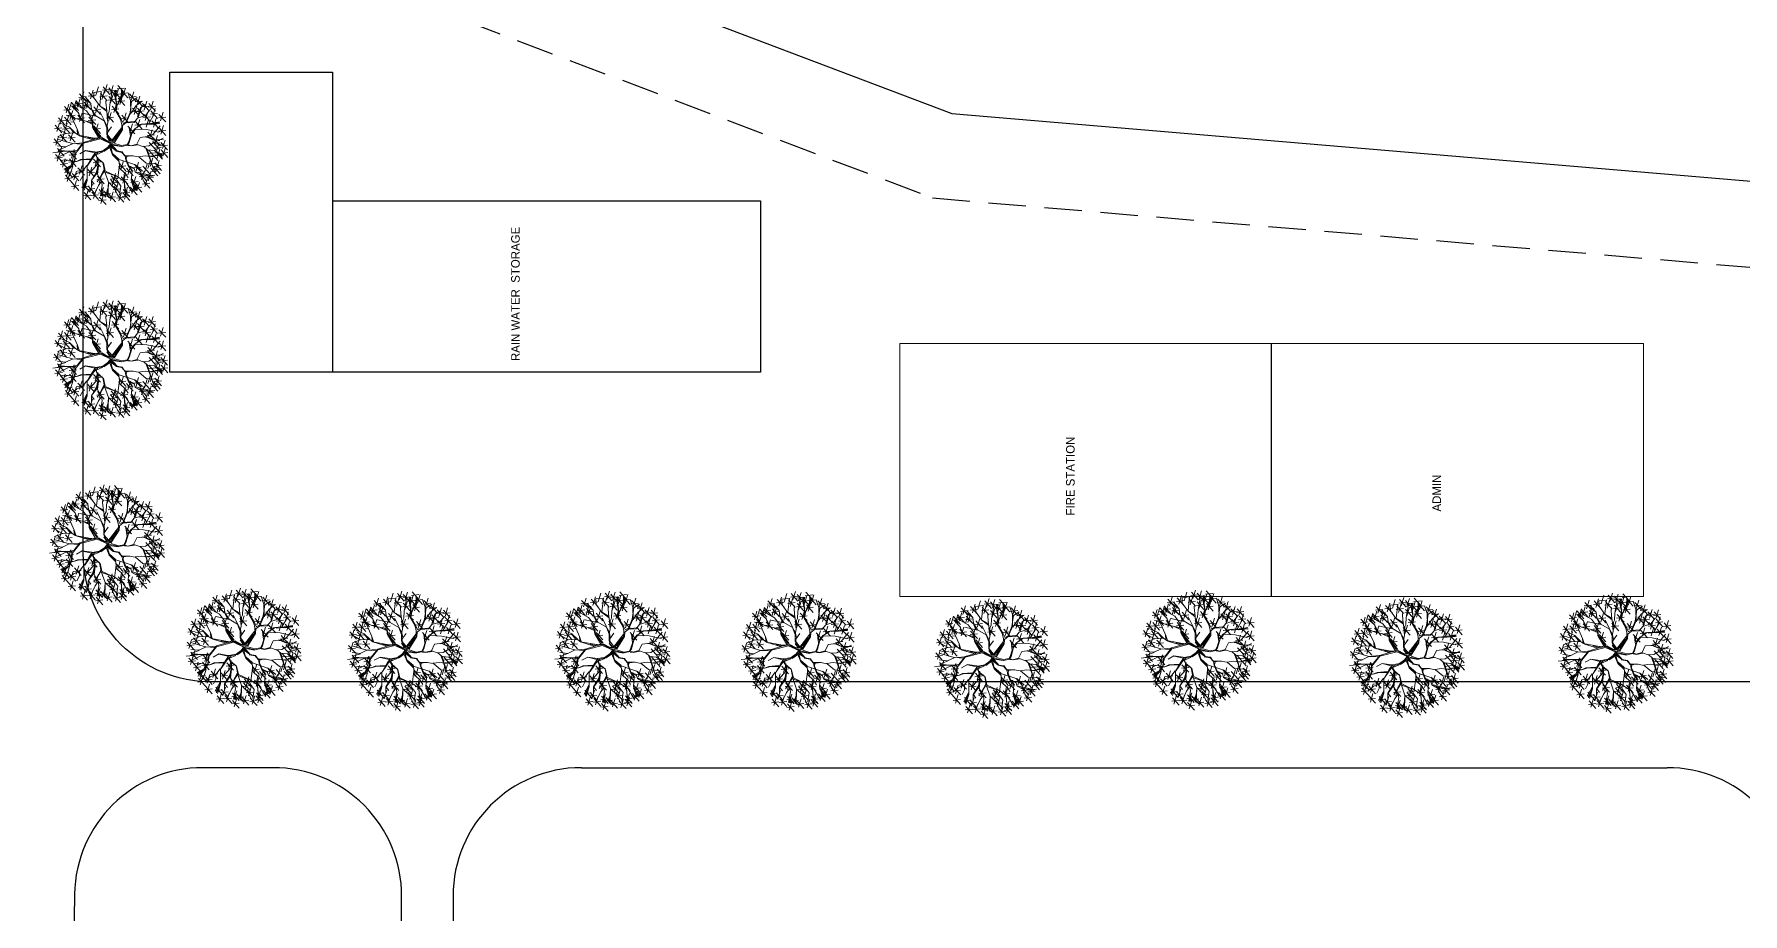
# Model space of a CAD drawing. Header units: metres. Extents: x 17323 to 19722, y -15306 to 10704.
# Drawn here: x 19136.8 to 19336.3, y -14720.2 to -14617.5 of the extents above; entities that cross this region are included whole.
import ezdxf

# ---------------------------------------------------------------- set-up
doc = ezdxf.new("R2010")
doc.units = ezdxf.units.M
doc.header["$LTSCALE"] = 35
doc.header["$MEASUREMENT"] = 0
doc.linetypes.add('HIDDEN2', pattern=[0.1875, 0.125, -0.0625])
doc.layers.get('0').update_dxf_attribs({"linetype": 'CONTINUOUS'})
for name, color, linetype in [('brop', 252, 'CONTINUOUS'), ('hidden 1', 154, 'HIDDEN2'), ('text-1', 146, 'CONTINUOUS')]:
    doc.layers.add(name, color=color, linetype=linetype)
doc.layers.add('column', color=82, linetype='CONTINUOUS', lineweight=18)
doc.layers.add('LEADER TEXT', color=146, linetype='CONTINUOUS', lineweight=20)
doc.styles.add('EURO', font='eurr____.ttf')

# ---------------------------------------------------------------- blocks, each defined once
blk = doc.blocks.new('ARPLS027')
at = {"linetype": 'ByBlock'}
for p, q in [((-0.11, 0.522), (-0.181, 0.458)), ((-0.17, 0.506), (-0.089, 0.481)), ((-0.143, 0.528), (-0.135, 0.458)), ((-0.081, 0.388), (-0.128, 0.486)), ((-0.054, 0.503), (-0.125, 0.44)), ((-0.114, 0.488), (-0.033, 0.463)), ((-0.093, 0.548), (-0.085, 0.479)), ((-0.087, 0.509), (-0.079, 0.44)), ((-0.081, 0.454), (-0.087, 0.497)), ((-0.081, 0.497), (-0.077, 0.456)), ((-0.078, 0.377), (-0.072, 0.499)), ((-0.04, 0.426), (-0.064, 0.497)), ((-0.038, 0.428), (-0.029, 0.504)), ((0.038, 0.536), (-0.033, 0.473)), ((-0.022, 0.521), (0.059, 0.496)), ((-0.006, 0.364), (0.035, 0.504)), ((0.005, 0.542), (0.013, 0.473)), ((0.046, 0.484), (0.054, 0.415)), ((0.089, 0.424), (0.061, 0.501)), ((0.091, 0.426), (0.123, 0.484)), ((0.166, 0.525), (0.095, 0.462)), ((0.106, 0.51), (0.187, 0.485)), ((0.133, 0.531), (0.141, 0.462)), ((0.236, 0.496), (0.165, 0.433)), ((0.203, 0.502), (0.211, 0.433)), ((-0.375, 0.367), (-0.446, 0.304)), ((-0.435, 0.351), (-0.354, 0.327)), ((-0.408, 0.373), (-0.4, 0.304)), ((-0.303, 0.43), (-0.374, 0.367)), ((-0.363, 0.414), (-0.282, 0.389)), ((-0.286, 0.367), (-0.357, 0.303)), ((-0.346, 0.351), (-0.265, 0.326)), ((-0.336, 0.436), (-0.328, 0.367)), ((-0.287, 0.323), (-0.332, 0.373)), ((-0.319, 0.373), (-0.311, 0.303)), ((-0.246, 0.431), (-0.317, 0.367)), ((-0.218, 0.36), (-0.311, 0.39)), ((-0.306, 0.415), (-0.225, 0.39)), ((-0.266, 0.27), (-0.287, 0.323)), ((-0.279, 0.437), (-0.271, 0.367)), ((-0.216, 0.364), (-0.27, 0.43)), ((-0.261, 0.43), (-0.218, 0.375)), ((-0.218, 0.375), (-0.253, 0.439)), ((-0.205, 0.368), (-0.246, 0.444)), ((-0.169, 0.473), (-0.241, 0.41)), ((-0.229, 0.458), (-0.149, 0.433)), ((-0.149, 0.393), (-0.22, 0.33)), ((-0.169, 0.34), (-0.216, 0.364)), ((-0.208, 0.377), (-0.128, 0.353)), ((-0.169, 0.345), (-0.205, 0.368)), ((-0.202, 0.479), (-0.194, 0.41)), ((-0.181, 0.399), (-0.173, 0.33)), ((-0.163, 0.409), (-0.175, 0.435)), ((-0.173, 0.325), (-0.158, 0.43)), ((-0.156, 0.287), (-0.173, 0.325)), ((-0.173, 0.325), (-0.156, 0.27)), ((-0.13, 0.342), (-0.169, 0.345)), ((-0.098, 0.336), (-0.169, 0.34)), ((-0.158, 0.43), (-0.165, 0.478)), ((-0.083, 0.388), (-0.154, 0.325)), ((-0.143, 0.373), (-0.062, 0.348)), ((-0.087, 0.34), (-0.13, 0.342)), ((-0.116, 0.394), (-0.108, 0.325)), ((-0.004, 0.261), (-0.098, 0.336)), ((-0.087, 0.34), (-0.078, 0.394)), ((-0.078, 0.394), (-0.081, 0.454)), ((-0.081, 0.347), (-0.078, 0.332)), ((-0.07, 0.321), (-0.078, 0.377)), ((0.003, 0.263), (-0.07, 0.321)), ((-0.008, 0.364), (-0.038, 0.428)), ((-0.012, 0.276), (-0.006, 0.362)), ((0.001, 0.267), (-0.008, 0.364)), ((0.077, 0.4), (0.006, 0.337)), ((0.078, 0.478), (0.007, 0.415)), ((0.018, 0.385), (0.098, 0.36)), ((0.019, 0.463), (0.099, 0.438)), ((0.044, 0.406), (0.052, 0.337)), ((0.072, 0.308), (0.093, 0.338)), ((0.093, 0.338), (0.089, 0.424)), ((0.163, 0.452), (0.092, 0.389)), ((0.093, 0.351), (0.147, 0.392)), ((0.095, 0.338), (0.147, 0.39)), ((0.103, 0.437), (0.184, 0.412)), ((0.121, 0.317), (0.192, 0.349)), ((0.13, 0.458), (0.138, 0.389)), ((0.147, 0.39), (0.181, 0.465)), ((0.24, 0.438), (0.169, 0.375)), ((0.176, 0.48), (0.257, 0.456)), ((0.18, 0.423), (0.261, 0.398)), ((0.192, 0.349), (0.3, 0.398)), ((0.194, 0.351), (0.198, 0.379)), ((0.207, 0.444), (0.215, 0.375)), ((0.211, 0.28), (0.233, 0.34)), ((0.284, 0.402), (0.213, 0.339)), ((0.224, 0.386), (0.305, 0.361)), ((0.233, 0.34), (0.25, 0.364)), ((0.25, 0.364), (0.259, 0.422)), ((0.251, 0.408), (0.259, 0.339)), ((0.341, 0.439), (0.27, 0.376)), ((0.281, 0.423), (0.362, 0.399)), ((0.286, 0.31), (0.34, 0.366)), ((0.301, 0.397), (0.382, 0.372)), ((0.377, 0.369), (0.305, 0.306)), ((0.306, 0.332), (0.344, 0.36)), ((0.306, 0.327), (0.349, 0.351)), ((0.308, 0.445), (0.316, 0.376)), ((0.317, 0.353), (0.397, 0.329)), ((0.395, 0.332), (0.324, 0.269)), ((0.34, 0.304), (0.374, 0.33)), ((0.344, 0.375), (0.352, 0.306)), ((0.362, 0.338), (0.37, 0.269)), ((-0.464, 0.255), (-0.535, 0.192)), ((-0.461, 0.183), (-0.532, 0.119)), ((-0.524, 0.24), (-0.443, 0.215)), ((-0.521, 0.167), (-0.44, 0.142)), ((-0.497, 0.261), (-0.489, 0.192)), ((-0.494, 0.189), (-0.486, 0.119)), ((-0.404, 0.218), (-0.475, 0.154)), ((-0.412, 0.186), (-0.463, 0.207)), ((-0.463, 0.202), (-0.383, 0.177)), ((-0.382, 0.269), (-0.454, 0.206)), ((-0.442, 0.254), (-0.362, 0.229)), ((-0.436, 0.224), (-0.428, 0.154)), ((-0.352, 0.226), (-0.435, 0.263)), ((-0.352, 0.229), (-0.427, 0.265)), ((-0.337, 0.229), (-0.42, 0.274)), ((-0.415, 0.275), (-0.407, 0.206)), ((-0.352, 0.186), (-0.412, 0.186)), ((-0.353, 0.184), (-0.386, 0.16)), ((-0.308, 0.267), (-0.352, 0.291)), ((-0.216, 0.226), (-0.352, 0.226)), ((-0.27, 0.138), (-0.352, 0.186)), ((-0.287, 0.136), (-0.351, 0.184)), ((-0.248, 0.221), (-0.319, 0.158)), ((-0.27, 0.267), (-0.308, 0.267)), ((-0.308, 0.206), (-0.227, 0.181)), ((-0.233, 0.313), (-0.304, 0.25)), ((-0.292, 0.298), (-0.212, 0.273)), ((-0.281, 0.227), (-0.273, 0.158)), ((-0.201, 0.128), (-0.272, 0.19)), ((-0.266, 0.319), (-0.258, 0.25)), ((-0.212, 0.229), (-0.266, 0.27)), ((-0.154, 0.165), (-0.225, 0.102)), ((-0.13, 0.175), (-0.216, 0.226)), ((-0.107, 0.149), (-0.208, 0.218)), ((-0.187, 0.171), (-0.179, 0.102)), ((-0.156, 0.27), (-0.158, 0.196)), ((-0.149, 0.192), (-0.156, 0.287)), ((-0.087, 0.147), (-0.13, 0.175)), ((-0.072, 0.241), (-0.102, 0.295)), ((-0.094, 0.155), (-0.074, 0.239)), ((-0.085, 0.153), (-0.072, 0.241)), ((0.037, 0.102), (-0.004, 0.261)), ((0.033, 0.164), (0.003, 0.263)), ((0.031, 0.179), (0.067, 0.3)), ((0.044, 0.155), (0.033, 0.164)), ((0.037, 0.166), (0.05, 0.218)), ((0.044, 0.16), (0.072, 0.308)), ((0.05, 0.119), (0.147, 0.175)), ((0.057, 0.095), (0.151, 0.17)), ((0.074, 0.302), (0.121, 0.317)), ((0.08, 0.315), (0.123, 0.319)), ((0.159, 0.163), (0.088, 0.1)), ((0.126, 0.169), (0.134, 0.1)), ((0.147, 0.175), (0.19, 0.179)), ((0.151, 0.17), (0.207, 0.175)), ((0.242, 0.21), (0.171, 0.146)), ((0.177, 0.179), (0.203, 0.237)), ((0.182, 0.194), (0.263, 0.169)), ((0.259, 0.313), (0.188, 0.25)), ((0.19, 0.179), (0.198, 0.207)), ((0.198, 0.207), (0.214, 0.276)), ((0.199, 0.298), (0.28, 0.273)), ((0.207, 0.175), (0.239, 0.188)), ((0.209, 0.216), (0.217, 0.146)), ((0.214, 0.276), (0.286, 0.31)), ((0.218, 0.289), (0.284, 0.308)), ((0.226, 0.319), (0.234, 0.25)), ((0.239, 0.188), (0.3, 0.233)), ((0.252, 0.147), (0.278, 0.265)), ((0.254, 0.145), (0.315, 0.184)), ((0.257, 0.16), (0.317, 0.186)), ((0.338, 0.163), (0.267, 0.1)), ((0.3, 0.233), (0.34, 0.304)), ((0.305, 0.169), (0.313, 0.1)), ((0.383, 0.253), (0.312, 0.19)), ((0.315, 0.258), (0.395, 0.233)), ((0.315, 0.184), (0.368, 0.19)), ((0.317, 0.184), (0.353, 0.248)), ((0.323, 0.238), (0.404, 0.213)), ((0.336, 0.317), (0.416, 0.292)), ((0.347, 0.108), (0.422, 0.162)), ((0.35, 0.259), (0.358, 0.19)), ((0.368, 0.19), (0.42, 0.259)), ((0.368, 0.19), (0.431, 0.246)), ((0.459, 0.298), (0.388, 0.234)), ((0.399, 0.282), (0.48, 0.257)), ((0.472, 0.21), (0.401, 0.146)), ((0.412, 0.194), (0.493, 0.169)), ((0.422, 0.162), (0.469, 0.164)), ((0.426, 0.304), (0.434, 0.234)), ((0.439, 0.216), (0.447, 0.146)), ((0.473, 0.166), (0.481, 0.097)), ((-0.508, 0.112), (-0.579, 0.049)), ((-0.568, 0.097), (-0.487, 0.072)), ((-0.481, 0.023), (-0.552, -0.04)), ((-0.541, 0.118), (-0.533, 0.049)), ((-0.54, 0.008), (-0.46, -0.017)), ((-0.45, 0.071), (-0.521, 0.008)), ((-0.513, 0.029), (-0.505, -0.04)), ((-0.438, 0.113), (-0.509, 0.05)), ((-0.509, 0.056), (-0.429, 0.031)), ((-0.506, 0.031), (-0.381, 0.027)), ((-0.375, 0.027), (-0.504, 0.037)), ((-0.426, 0.089), (-0.502, 0.08)), ((-0.498, 0.098), (-0.417, 0.073)), ((-0.497, 0.089), (-0.454, 0.091)), ((-0.396, 0.085), (-0.495, 0.102)), ((-0.483, 0.077), (-0.475, 0.008)), ((-0.401, 0.121), (-0.48, 0.158)), ((-0.471, 0.119), (-0.463, 0.05)), ((-0.369, 0.027), (-0.423, -0.029)), ((-0.344, 0.008), (-0.415, -0.055)), ((-0.36, 0.091), (-0.401, 0.121)), ((-0.362, 0.091), (-0.396, 0.085)), ((-0.313, 0.129), (-0.384, 0.066)), ((-0.377, 0.014), (-0.369, -0.055)), ((-0.373, 0.113), (-0.292, 0.089)), ((-0.266, 0.063), (-0.369, 0.027)), ((-0.261, 0.063), (-0.366, 0.132)), ((-0.295, 0.13), (-0.362, 0.091)), ((-0.346, 0.135), (-0.338, 0.066)), ((-0.341, 0.006), (-0.333, -0.063)), ((-0.276, 0.057), (-0.31, -0.036)), ((-0.265, 0.055), (-0.306, -0.033)), ((-0.302, 0.093), (-0.252, 0.068)), ((-0.216, 0.121), (-0.295, 0.13)), ((-0.22, 0.128), (-0.287, 0.136)), ((-0.205, 0.123), (-0.27, 0.138)), ((-0.184, 0.078), (-0.266, 0.063)), ((-0.263, 0.057), (-0.188, 0.074)), ((-0.214, 0.15), (-0.133, 0.125)), ((-0.16, 0.123), (-0.21, 0.123)), ((-0.143, 0.132), (-0.205, 0.123)), ((-0.139, 0.132), (-0.184, 0.078)), ((-0.152, 0.13), (-0.184, 0.078)), ((-0.113, 0.149), (-0.143, 0.132)), ((-0.111, 0.14), (-0.139, 0.132)), ((-0.046, 0.014), (-0.113, -0.012)), ((-0.111, 0.14), (-0.085, 0.08)), ((-0.04, 0.005), (-0.111, -0.014)), ((-0.096, 0.125), (-0.107, 0.149)), ((-0.078, 0.072), (-0.094, 0.145)), ((-0.074, 0.078), (-0.087, 0.147)), ((-0.038, 0.007), (-0.081, 0.068)), ((-0.042, 0.022), (-0.078, 0.072)), ((-0.008, 0.005), (-0.076, -0.055)), ((-0.04, 0.031), (-0.074, 0.078)), ((-0.074, -0.046), (-0.031, 0.012)), ((-0.021, 0.007), (-0.074, -0.046)), ((-0.006, 0.005), (-0.042, 0.022)), ((-0.006, 0.005), (-0.04, 0.031)), ((-0.008, 0.005), (-0.033, -0.1)), ((-0.008, 0.005), (0.037, 0.102)), ((-0.008, 0.005), (0.046, 0.095)), ((-0.008, 0.005), (0.005, -0.031)), ((0.007, 0.018), (0.003, 0.005)), ((0.003, 0.005), (0.011, -0.029)), ((0.011, -0.029), (0.016, 0.005)), ((0.016, 0.031), (0.05, 0.089)), ((0.016, 0.012), (0.059, 0.04)), ((0.016, 0.005), (0.016, 0.031)), ((0.018, 0.003), (0.05, 0.029)), ((0.027, -0.005), (0.076, 0.035)), ((0.046, 0.095), (0.035, 0.153)), ((0.05, 0.095), (0.044, 0.155)), ((0.05, 0.029), (0.08, 0.04)), ((0.055, 0.106), (0.132, 0.158)), ((0.076, 0.035), (0.098, 0.035)), ((0.08, 0.04), (0.147, 0.04)), ((0.098, 0.035), (0.151, -0.003)), ((0.099, 0.148), (0.18, 0.123)), ((0.11, 0.029), (0.156, 0.037)), ((0.141, 0.04), (0.207, 0.065)), ((0.147, 0.04), (0.19, 0.031)), ((0.164, 0.04), (0.209, 0.065)), ((0.19, 0.031), (0.295, 0.04)), ((0.265, 0.042), (0.193, -0.021)), ((0.205, 0.027), (0.285, 0.002)), ((0.207, 0.065), (0.254, 0.145)), ((0.214, 0.065), (0.293, 0.106)), ((0.227, 0.031), (0.272, 0.029)), ((0.232, 0.048), (0.24, -0.021)), ((0.261, 0.035), (0.293, 0.018)), ((0.278, 0.148), (0.359, 0.123)), ((0.293, 0.018), (0.358, 0.014)), ((0.295, 0.04), (0.347, 0.108)), ((0.302, 0.042), (0.381, 0.05)), ((0.312, 0.046), (0.351, 0.113)), ((0.351, 0.108), (0.484, 0.093)), ((0.358, 0.014), (0.491, -0.01)), ((0.434, 0.023), (0.363, -0.04)), ((0.374, 0.008), (0.455, -0.017)), ((0.381, 0.05), (0.411, 0.048)), ((0.466, 0.102), (0.395, 0.039)), ((0.401, 0.029), (0.409, -0.04)), ((0.406, 0.087), (0.487, 0.062)), ((0.433, 0.108), (0.441, 0.039)), ((0.516, 0.023), (0.445, -0.04)), ((0.446, 0.144), (0.527, 0.119)), ((0.526, 0.077), (0.454, 0.014)), ((0.457, 0.008), (0.537, -0.017)), ((0.466, 0.062), (0.546, 0.037)), ((0.484, 0.029), (0.492, -0.04)), ((0.493, 0.083), (0.501, 0.014)), ((-0.485, -0.055), (-0.556, -0.119)), ((-0.544, -0.071), (-0.464, -0.096)), ((-0.469, -0.11), (-0.54, -0.173)), ((-0.529, -0.125), (-0.448, -0.15)), ((-0.517, -0.049), (-0.509, -0.119)), ((-0.436, -0.112), (-0.507, -0.175)), ((-0.423, -0.029), (-0.502, -0.068)), ((-0.502, -0.104), (-0.494, -0.173)), ((-0.496, -0.127), (-0.415, -0.152)), ((-0.405, -0.091), (-0.489, -0.079)), ((-0.45, -0.13), (-0.487, -0.139)), ((-0.429, -0.13), (-0.482, -0.145)), ((-0.405, -0.023), (-0.476, -0.086)), ((-0.469, -0.106), (-0.461, -0.175)), ((-0.465, -0.038), (-0.384, -0.063)), ((-0.371, -0.139), (-0.463, -0.195)), ((-0.386, -0.126), (-0.461, -0.128)), ((-0.438, -0.017), (-0.43, -0.086)), ((-0.328, -0.117), (-0.429, -0.13)), ((-0.353, -0.055), (-0.405, -0.091)), ((-0.404, -0.008), (-0.323, -0.032)), ((-0.317, -0.094), (-0.388, -0.157)), ((-0.308, 0), (-0.379, -0.063)), ((-0.377, -0.11), (-0.296, -0.135)), ((-0.304, -0.038), (-0.371, -0.139)), ((-0.368, -0.015), (-0.287, -0.04)), ((-0.306, -0.033), (-0.353, -0.055)), ((-0.35, -0.088), (-0.342, -0.157)), ((-0.203, -0.076), (-0.33, -0.061)), ((-0.28, -0.126), (-0.328, -0.117)), ((-0.278, -0.128), (-0.328, -0.16)), ((-0.238, -0.142), (-0.309, -0.205)), ((-0.298, -0.157), (-0.217, -0.182)), ((-0.24, -0.081), (-0.28, -0.126)), ((-0.271, -0.136), (-0.263, -0.205)), ((-0.19, -0.075), (-0.262, -0.138)), ((-0.25, -0.09), (-0.169, -0.115)), ((-0.16, -0.072), (-0.24, -0.081)), ((-0.223, -0.069), (-0.215, -0.138)), ((-0.158, -0.137), (-0.222, -0.162)), ((-0.154, -0.141), (-0.214, -0.165)), ((-0.156, -0.074), (-0.207, -0.227)), ((-0.113, -0.012), (-0.171, -0.072)), ((-0.111, -0.014), (-0.16, -0.072)), ((-0.124, -0.132), (-0.158, -0.137)), ((-0.128, -0.145), (-0.154, -0.141)), ((-0.152, -0.072), (-0.1, -0.012)), ((-0.128, -0.132), (-0.121, -0.197)), ((-0.089, -0.1), (-0.124, -0.13)), ((-0.1, -0.113), (-0.124, -0.132)), ((-0.121, -0.205), (-0.119, -0.134)), ((-0.085, -0.104), (-0.1, -0.113)), ((-0.079, -0.044), (-0.089, -0.1)), ((-0.076, -0.055), (-0.085, -0.104)), ((-0.021, -0.01), (-0.035, -0.096)), ((-0.033, -0.1), (-0.021, -0.154)), ((-0.025, -0.156), (-0.029, -0.188)), ((-0.005, -0.031), (-0.025, -0.098)), ((-0.025, -0.098), (-0.016, -0.15)), ((-0.021, -0.154), (0.005, -0.169)), ((-0.016, -0.15), (0.014, -0.165)), ((0.005, -0.031), (0.121, -0.105)), ((0.02, -0.001), (0.145, -0.098)), ((0.022, -0.034), (0.02, -0.012)), ((0.02, -0.012), (0.117, -0.085)), ((0.115, -0.094), (0.022, -0.034)), ((0.117, -0.085), (0.033, -0.031)), ((0.158, -0.157), (0.086, -0.221)), ((0.145, -0.098), (0.115, -0.094)), ((0.121, -0.105), (0.162, -0.107)), ((0.151, -0.098), (0.173, -0.098)), ((0.162, -0.107), (0.19, -0.141)), ((0.173, -0.098), (0.218, -0.087)), ((0.183, -0.111), (0.198, -0.141)), ((0.185, -0.111), (0.229, -0.09)), ((0.188, -0.143), (0.192, -0.214)), ((0.261, -0.1), (0.189, -0.163)), ((0.19, -0.141), (0.286, -0.184)), ((0.201, -0.214), (0.194, -0.145)), ((0.198, -0.141), (0.284, -0.177)), ((0.201, -0.115), (0.282, -0.14)), ((0.218, -0.087), (0.3, -0.04)), ((0.228, -0.094), (0.236, -0.163)), ((0.229, -0.09), (0.297, -0.046)), ((0.344, -0.008), (0.273, -0.071)), ((0.284, -0.023), (0.365, -0.048)), ((0.297, -0.046), (0.355, -0.057)), ((0.3, -0.04), (0.349, -0.051)), ((0.311, -0.002), (0.319, -0.071)), ((0.349, -0.051), (0.458, -0.04)), ((0.42, -0.065), (0.349, -0.129)), ((0.355, -0.057), (0.443, -0.094)), ((0.437, -0.1), (0.357, -0.061)), ((0.361, -0.081), (0.441, -0.106)), ((0.452, -0.031), (0.362, -0.049)), ((0.388, -0.059), (0.395, -0.129)), ((0.396, -0.182), (0.469, -0.158)), ((0.485, -0.028), (0.414, -0.091)), ((0.493, -0.093), (0.422, -0.157)), ((0.425, -0.044), (0.506, -0.069)), ((0.434, -0.109), (0.514, -0.134)), ((0.475, -0.111), (0.437, -0.1)), ((0.48, -0.105), (0.439, -0.096)), ((0.443, -0.094), (0.484, -0.096)), ((0.452, -0.022), (0.46, -0.091)), ((0.493, -0.036), (0.452, -0.031)), ((0.458, -0.04), (0.491, -0.051)), ((0.46, -0.087), (0.468, -0.157)), ((0.493, -0.042), (0.467, -0.038)), ((0.539, -0.061), (0.468, -0.124)), ((0.506, -0.055), (0.514, -0.124)), ((-0.415, -0.178), (-0.487, -0.242)), ((-0.475, -0.194), (-0.394, -0.219)), ((-0.392, -0.224), (-0.463, -0.287)), ((-0.451, -0.239), (-0.371, -0.264)), ((-0.448, -0.172), (-0.44, -0.242)), ((-0.349, -0.188), (-0.446, -0.218)), ((-0.403, -0.214), (-0.446, -0.223)), ((-0.439, -0.231), (-0.403, -0.214)), ((-0.435, -0.24), (-0.356, -0.192)), ((-0.354, -0.299), (-0.425, -0.363)), ((-0.424, -0.218), (-0.416, -0.287)), ((-0.413, -0.315), (-0.333, -0.34)), ((-0.337, -0.19), (-0.408, -0.254)), ((-0.396, -0.206), (-0.316, -0.231)), ((-0.304, -0.278), (-0.386, -0.317)), ((-0.386, -0.293), (-0.378, -0.363)), ((-0.37, -0.184), (-0.362, -0.254)), ((-0.284, -0.269), (-0.356, -0.332)), ((-0.263, -0.195), (-0.349, -0.188)), ((-0.344, -0.284), (-0.264, -0.309)), ((-0.317, -0.263), (-0.309, -0.332)), ((-0.289, -0.257), (-0.315, -0.384)), ((-0.27, -0.227), (-0.31, -0.392)), ((-0.274, -0.225), (-0.304, -0.278)), ((-0.219, -0.298), (-0.29, -0.361)), ((-0.279, -0.313), (-0.198, -0.338)), ((-0.237, -0.214), (-0.274, -0.225)), ((-0.202, -0.217), (-0.273, -0.28)), ((-0.207, -0.227), (-0.265, -0.293)), ((-0.222, -0.162), (-0.263, -0.195)), ((-0.262, -0.233), (-0.181, -0.257)), ((-0.259, -0.197), (-0.222, -0.171)), ((-0.222, -0.171), (-0.244, -0.214)), ((-0.214, -0.165), (-0.237, -0.214)), ((-0.235, -0.211), (-0.227, -0.28)), ((-0.132, -0.259), (-0.19, -0.328)), ((-0.121, -0.197), (-0.132, -0.259)), ((-0.121, -0.317), (-0.132, -0.397)), ((-0.13, -0.255), (-0.121, -0.317)), ((-0.031, -0.302), (-0.066, -0.341)), ((-0.014, -0.244), (-0.033, -0.298)), ((-0.033, -0.298), (-0.029, -0.352)), ((-0.029, -0.188), (-0.018, -0.248)), ((-0.018, -0.162), (-0.027, -0.186)), ((-0.027, -0.186), (-0.012, -0.24)), ((-0.012, -0.24), (0.05, -0.27)), ((0.005, -0.169), (0.087, -0.192)), ((0.014, -0.165), (0.076, -0.184)), ((0.05, -0.27), (0.059, -0.341)), ((0.143, -0.169), (0.063, -0.18)), ((0.087, -0.184), (0.132, -0.22)), ((0.087, -0.192), (0.13, -0.227)), ((0.089, -0.184), (0.143, -0.169)), ((0.098, -0.173), (0.178, -0.198)), ((0.13, -0.227), (0.126, -0.334)), ((0.199, -0.227), (0.128, -0.29)), ((0.134, -0.223), (0.175, -0.287)), ((0.14, -0.242), (0.22, -0.267)), ((0.167, -0.221), (0.175, -0.29)), ((0.171, -0.296), (0.175, -0.362)), ((0.175, -0.287), (0.181, -0.352)), ((0.192, -0.214), (0.233, -0.246)), ((0.269, -0.303), (0.197, -0.367)), ((0.209, -0.319), (0.289, -0.344)), ((0.233, -0.246), (0.257, -0.321)), ((0.236, -0.297), (0.244, -0.367)), ((0.239, -0.253), (0.325, -0.276)), ((0.244, -0.246), (0.33, -0.274)), ((0.324, -0.2), (0.253, -0.263)), ((0.324, -0.246), (0.253, -0.309)), ((0.265, -0.215), (0.345, -0.24)), ((0.265, -0.261), (0.345, -0.286)), ((0.28, -0.186), (0.349, -0.233)), ((0.284, -0.177), (0.389, -0.191)), ((0.286, -0.184), (0.396, -0.182)), ((0.291, -0.194), (0.299, -0.263)), ((0.291, -0.24), (0.299, -0.309)), ((0.37, -0.294), (0.299, -0.357)), ((0.31, -0.309), (0.391, -0.334)), ((0.33, -0.274), (0.36, -0.319)), ((0.337, -0.288), (0.345, -0.357)), ((0.416, -0.229), (0.345, -0.292)), ((0.349, -0.233), (0.392, -0.289)), ((0.357, -0.244), (0.437, -0.269)), ((0.384, -0.223), (0.392, -0.292)), ((0.459, -0.171), (0.388, -0.234)), ((0.389, -0.191), (0.424, -0.244)), ((0.399, -0.186), (0.48, -0.211)), ((0.426, -0.165), (0.434, -0.234)), ((-0.296, -0.332), (-0.368, -0.395)), ((-0.356, -0.348), (-0.275, -0.373)), ((-0.329, -0.326), (-0.321, -0.395)), ((-0.31, -0.339), (-0.302, -0.408)), ((-0.237, -0.373), (-0.308, -0.437)), ((-0.22, -0.397), (-0.291, -0.46)), ((-0.227, -0.39), (-0.272, -0.418)), ((-0.27, -0.367), (-0.262, -0.437)), ((-0.187, -0.409), (-0.258, -0.472)), ((-0.253, -0.391), (-0.245, -0.46)), ((-0.247, -0.424), (-0.166, -0.449)), ((-0.239, -0.342), (-0.158, -0.367)), ((-0.068, -0.341), (-0.227, -0.39)), ((-0.222, -0.365), (-0.141, -0.39)), ((-0.22, -0.403), (-0.212, -0.472)), ((-0.216, -0.386), (-0.055, -0.328)), ((-0.197, -0.422), (-0.212, -0.444)), ((-0.19, -0.328), (-0.197, -0.422)), ((-0.093, -0.375), (-0.164, -0.438)), ((-0.083, -0.417), (-0.154, -0.48)), ((-0.143, -0.432), (-0.062, -0.457)), ((-0.067, -0.353), (-0.139, -0.416)), ((-0.072, -0.405), (-0.139, -0.478)), ((-0.065, -0.468), (-0.136, -0.531)), ((-0.126, -0.369), (-0.118, -0.438)), ((-0.124, -0.476), (-0.083, -0.422)), ((-0.116, -0.411), (-0.108, -0.48)), ((-0.072, -0.407), (-0.115, -0.48)), ((-0.1, -0.347), (-0.092, -0.416)), ((-0.098, -0.462), (-0.09, -0.531)), ((-0.075, -0.424), (0.005, -0.449)), ((-0.066, -0.341), (-0.072, -0.405)), ((0.005, -0.355), (-0.066, -0.418)), ((0.005, -0.465), (-0.066, -0.528)), ((0.011, -0.39), (-0.06, -0.453)), ((-0.054, -0.48), (0.026, -0.505)), ((-0.048, -0.403), (-0.041, -0.472)), ((-0.029, -0.352), (-0.001, -0.397)), ((-0.028, -0.459), (-0.02, -0.528)), ((0.048, -0.393), (-0.024, -0.457)), ((-0.001, -0.397), (-0.014, -0.446)), ((-0.014, -0.446), (-0.008, -0.491)), ((-0.012, -0.409), (0.068, -0.434)), ((0.001, -0.397), (0.044, -0.487)), ((0.015, -0.387), (0.023, -0.457)), ((0.052, -0.343), (0.029, -0.394)), ((0.031, -0.399), (0.029, -0.489)), ((0.101, -0.344), (0.03, -0.407)), ((0.059, -0.341), (0.031, -0.399)), ((0.042, -0.359), (0.122, -0.384)), ((0.055, -0.324), (0.052, -0.343)), ((0.059, -0.341), (0.078, -0.39)), ((0.068, -0.338), (0.076, -0.407)), ((0.142, -0.449), (0.07, -0.512)), ((0.078, -0.39), (0.16, -0.459)), ((0.082, -0.465), (0.163, -0.49)), ((0.126, -0.334), (0.102, -0.444)), ((0.102, -0.444), (0.117, -0.476)), ((0.109, -0.443), (0.117, -0.512)), ((0.207, -0.382), (0.136, -0.445)), ((0.146, -0.327), (0.226, -0.352)), ((0.147, -0.397), (0.228, -0.422)), ((0.181, -0.455), (0.173, -0.366)), ((0.174, -0.376), (0.182, -0.445)), ((0.175, -0.362), (0.19, -0.453)), ((0.179, -0.352), (0.196, -0.453)), ((0.181, -0.352), (0.27, -0.403)), ((0.267, -0.448), (0.196, -0.511)), ((0.207, -0.463), (0.288, -0.488)), ((0.301, -0.371), (0.23, -0.434)), ((0.234, -0.442), (0.242, -0.511)), ((0.241, -0.386), (0.322, -0.411)), ((0.257, -0.321), (0.31, -0.362)), ((0.268, -0.365), (0.276, -0.434)), ((0.369, -0.353), (0.297, -0.416)), ((0.309, -0.369), (0.39, -0.393)), ((0.336, -0.347), (0.344, -0.416)), ((-0.125, -0.483), (-0.044, -0.508))]:
    blk.add_line(p, q, dxfattribs=at)

msp = doc.modelspace()

# ---------------------------------------------------------------- linework, layer by layer
at = {"ltscale": 5}
for p, q in [((19152.6, -14621.99), (19171.6, -14621.99)), ((19152.6, -14656.99), (19152.6, -14621.99)), ((19171.6, -14621.99), (19171.6, -14636.99)), ((19171.6, -14636.99), (19221.6, -14636.99)), ((19171.6, -14636.99), (19171.6, -14656.99)), ((19221.6, -14636.99), (19221.6, -14656.99)), ((19281.29, -14683.17), (19281.29, -14653.66)), ((19221.6, -14656.99), (19152.6, -14656.99)), ((19200.69, -14703.16), (19327.5, -14703.16)), ((19185.69, -14718.16), (19185.69, -14722.28))]:
    msp.add_line(p, q, dxfattribs=at)
msp.add_arc((19200.69, -14718.16, 0), 15, 90, 180, dxfattribs=at)
at = {"layer": 'brop'}
for points in [[(18800.36, -14445.77), (18774.67, -14268.68), (18830.06, -14255.82), (18898.61, -14315.07), (18959, -14317.17), (18948.85, -14405.36), (19119.94, -14423.55), (19121.84, -14405.67), (19174.71, -14433.67), (19178.49, -14602.01), (19243.94, -14626.81), (19365.35, -14637.09), (19417.24, -14897.82), (19251.53, -14953.44), (19218.65, -14852.54, -0.078912), (19217.91, -14847.89), (19217.91, -14833.92, -0.414214), (19232.91, -14818.92), (19337.5, -14818.92)], [(19352.5, -14803.92), (19352.5, -14708.16, 0.414214), (19337.5, -14693.16), (19157.51, -14693.16, -0.414214), (19142.51, -14678.16), (19142.51, -14465.76)], [(19179.69, -14722.28), (19179.69, -14718.16, 0.414214), (19164.69, -14703.16), (19156.49, -14703.16, 0.410061), (19141.49, -14717.94), (19140.41, -14793.71, 0.418379), (19155.41, -14808.92), (19327.5, -14808.92, 0.414214), (19342.5, -14793.92), (19342.5, -14718.16, 0.414214), (19327.5, -14703.16)]]:
    msp.add_lwpolyline(points, format="xyb", dxfattribs=at)
at = {"layer": 'hidden 1'}
msp.add_lwpolyline([(18938.21, -14410.36), (18937.76, -14414.24), (19128.83, -14434.55), (19130.23, -14421.43), (19164.84, -14439.76), (19168.65, -14608.97), (19241.7, -14636.66), (19357.01, -14646.42), (19405.71, -14891.14), (19257.91, -14940.75), (19225.16, -14840.23), (19217.91, -14840.27)], dxfattribs=at)
at = {"layer": 'LEADER TEXT', "ltscale": 5}
for p, q in [((19237.87, -14683.17), (19237.87, -14653.66)), ((19324.71, -14653.66), (19237.87, -14653.66)), ((19324.71, -14683.17), (19324.71, -14653.66)), ((19237.87, -14683.17), (19324.71, -14683.17))]:
    msp.add_line(p, q, dxfattribs=at)

# ---------------------------------------------------------------- block references
at = {"layer": 'column', "xscale": 12.45004200367167, "yscale": 12.45004200367167, "zscale": 12.45004200367167, "rotation": 90}
for p in [(19145.77, -14630.23), (19145.77, -14655.36), (19145.39, -14676.95), (19161.33, -14688.99), (19180.17, -14689.36), (19204.42, -14689.35), (19226.15, -14689.39), (19248.76, -14690.23), (19272.88, -14689.22), (19297.2, -14690.09), (19321.57, -14689.58)]:
    msp.add_blockref('ARPLS027', p, dxfattribs=at)

# ---------------------------------------------------------------- texts
at = {"layer": 'text-1', "ltscale": 5, "style": 'EURO'}
for s, p in [('RAIN WATER  STORAGE', (19193.48, -14655.7)), ('FIRE STATION', (19258.29, -14673.73)), ('ADMIN', (19301.08, -14673.26))]:
    msp.add_text(s, height=1, rotation=90, dxfattribs=at).set_placement(p)

doc.saveas('drawing.dxf')
